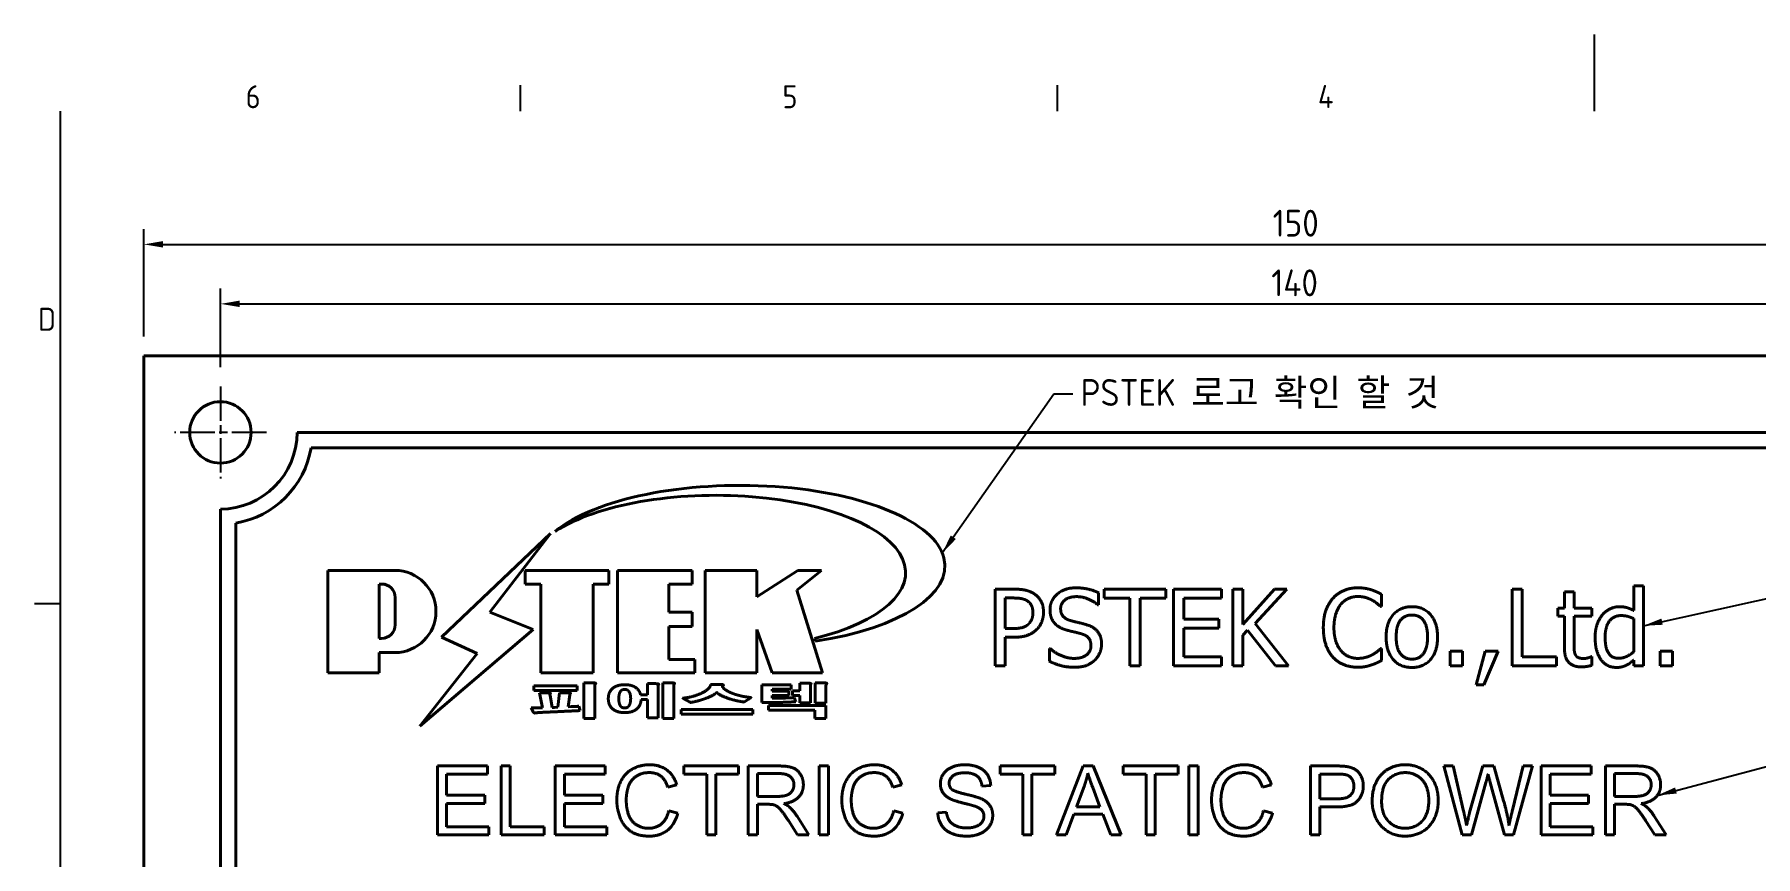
# Model space of a CAD drawing. Header units: millimetres. Extents: x 0 to 210, y 0 to 149.
# Drawn here: x 3.3 to 115.5, y 94.9 to 148.5 of the extents above; entities that cross this region are included whole.
import ezdxf

# ---------------------------------------------------------------- set-up
doc = ezdxf.new("R2010")
doc.units = ezdxf.units.MM
doc.header["$LTSCALE"] = 0.5
doc.linetypes.add('CHAIN', pattern=[0.3543, 0.2362, -0.0295, 0.0591, -0.0295])
doc.layers.get('0').update_dxf_attribs({"color": 3, "lineweight": 25})
for name, color, linetype, lineweight in [('가시적인 것(ISO)', 3, 'Continuous', 40), ('경계(ISO)', 7, 'Continuous', 25), ('기호(ISO)', 5, 'Continuous', 25), ('중심 표식(ISO)', 1, 'Continuous', 25), ('치수(ISO)', 2, 'Continuous', 25)]:
    doc.layers.add(name, color=color, linetype=linetype, lineweight=lineweight)
doc.styles.add('문자 텍스트_PSTEK_POSCO', font='isocp.shx')
doc.styles.add('치수 텍스트_PSTEK_POSCO', font='isocp.shx')
doc.dimstyles.new('치수_PSTEK_POSCO', dxfattribs={"dimscale": 0.5, "dimtxt": 3.5, "dimasz": 2.5, "dimexe": 2, "dimexo": 2.5, "dimgap": 1, "dimtad": 1, "dimrnd": 1e-08, "dimdsep": 46, "dimtxsty": '치수 텍스트_PSTEK_POSCO', "dimcen": 0.09, "dimdle": 10, "dimclrd": 7, "dimclre": 7, "dimclrt": 2, "dimadec": 1, "dimazin": 2, "dimtfac": 1, "dimtmove": 0, "dimatfit": 3, "dimfxl": 0, "dimtolj": 1, "dimlwd": -1, "dimlwe": -1, "dimarcsym": 0})
doc.dimstyles.new('치수_PSTEK_POSCO$7', dxfattribs={"dimscale": 0.5, "dimtxt": 3.5, "dimasz": 2.5, "dimexe": 2, "dimexo": 2.5, "dimgap": 1, "dimtad": 1, "dimrnd": 1e-08, "dimdsep": 46, "dimtxsty": '치수 텍스트_PSTEK_POSCO', "dimcen": 0.09, "dimdle": 10, "dimclrd": 7, "dimclre": 7, "dimclrt": 2, "dimadec": 1, "dimazin": 2, "dimtfac": 1, "dimtmove": 0, "dimatfit": 3, "dimfxl": 0, "dimtolj": 1, "dimlwd": -1, "dimlwe": -1, "dimarcsym": 0})

# ---------------------------------------------------------------- blocks, each defined once
blk = doc.blocks.new('경계 Default Border')
at = {"layer": '경계(ISO)'}
for p, q in [((70, 287), (70, 290.4)), ((140, 287), (140, 290.4)), ((10, 222.75), (6.6, 222.75))]:
    blk.add_line(p, q, dxfattribs=at)
at = {"layer": '경계(ISO)', "flags": 128}
for points in [[(210, 297), (210, 287)], [(10, 10), (10, 287)]]:
    blk.add_lwpolyline(points, dxfattribs=at)
at = {"layer": '경계(ISO)', "color": 2, "char_height": 3, "attachment_point": 7, "style": '문자 텍스트_PSTEK_POSCO'}
for s, insert in [('6', (34.14, 287.37)), ('5', (104.14, 287.37)), ('4', (173.97, 287.4)), ('D', (7.08, 258.35))]:
    blk.add_mtext(s, dxfattribs=dict(at, insert=insert))
blk = doc.blocks.new('*D22')
at = {"layer": 'Defpoints', "color": 0}
for p in [(155.43, 130.93), (15.43, 125.55), (155.43, 125.55)]:
    blk.add_point(p, dxfattribs=at)
at = {"layer": '치수(ISO)', "color": 7}
for p, q in [((15.43, 126.8), (15.43, 131.93)), ((155.43, 126.8), (155.43, 131.93)), ((16.68, 130.93), (154.18, 130.93))]:
    blk.add_line(p, q, dxfattribs=at)
for points in [[(16.68, 131.14), (16.68, 130.72), (15.43, 130.93)], [(154.18, 131.14), (154.18, 130.72), (155.43, 130.93)]]:
    blk.add_solid(points, dxfattribs=at)
at = {"layer": '치수(ISO)', "color": 2, "insert": (83.94, 132.3), "char_height": 1.75, "attachment_point": 4, "style": '치수 텍스트_PSTEK_POSCO'}
blk.add_mtext('\\A1;140', dxfattribs=at)
blk = doc.blocks.new('*D23')
at = {"layer": 'Defpoints', "color": 0}
for p in [(160.43, 134.81), (10.43, 127.55), (160.43, 127.55)]:
    blk.add_point(p, dxfattribs=at)
at = {"layer": '치수(ISO)', "color": 7}
for p, q in [((10.43, 128.8), (10.43, 135.81)), ((160.43, 128.8), (160.43, 135.81)), ((11.68, 134.81), (159.18, 134.81))]:
    blk.add_line(p, q, dxfattribs=at)
for points in [[(11.68, 135.02), (11.68, 134.6), (10.43, 134.81)], [(159.18, 135.02), (159.18, 134.6), (160.43, 134.81)]]:
    blk.add_solid(points, dxfattribs=at)
at = {"layer": '치수(ISO)', "color": 2, "insert": (84.03, 136.19), "char_height": 1.75, "attachment_point": 4, "style": '치수 텍스트_PSTEK_POSCO'}
blk.add_mtext('\\A1;150', dxfattribs=at)

msp = doc.modelspace()

# ---------------------------------------------------------------- linework, layer by layer
at = {"layer": '가시적인 것(ISO)'}
for p, q in [((10.4263, 127.5473), (160.4263, 127.5473)), ((10.4263, 32.5473), (10.4263, 127.5473)), ((150.4263, 122.5473), (20.4263, 122.5473)), ((21.3424, 121.5473), (149.5102, 121.5473)), ((15.4263, 117.5473), (15.4263, 42.5473)), ((16.4263, 43.4634), (16.4263, 116.6312)), ((36.9567, 115.9475), (29.8426, 109.1964)), ((32.9822, 110.8152), (36.9567, 115.9475)), ((22.4263, 113.5473), (22.4263, 106.8621)), ((26.8032, 113.5473), (22.4263, 113.5473)), ((35.2921, 113.5473), (35.2921, 112.6613)), ((40.753, 113.5473), (35.2921, 113.5473)), ((40.753, 112.6613), (40.753, 113.5473)), ((41.3168, 113.5473), (41.3168, 106.8621)), ((46.1737, 113.5473), (41.3168, 113.5473)), ((46.1737, 112.6613), (46.1737, 113.5473)), ((47.0326, 113.5473), (47.0326, 106.8621)), ((50.3944, 113.5473), (47.0326, 113.5473)), ((50.3944, 111.8321), (50.3944, 113.5473)), ((53.0817, 113.5473), (50.3944, 111.8321)), ((53.0059, 112.252), (54.6196, 113.5473)), ((54.6196, 113.5473), (53.0817, 113.5473)), ((25.7689, 109.1174), (25.7689, 112.6613)), ((25.7689, 112.6613), (25.938, 112.6613)), ((35.2921, 112.6613), (36.3231, 112.6613)), ((36.3231, 112.6613), (36.3231, 106.8621)), ((39.7221, 112.6613), (40.753, 112.6613)), ((39.7221, 106.8621), (39.7221, 112.6613)), ((44.6587, 112.6613), (46.1737, 112.6613)), ((44.6587, 110.823), (44.6587, 112.6613)), ((54.6843, 106.8621), (53.0059, 112.252)), ((65.9328, 107.3245), (65.9328, 112.3245)), ((65.9328, 112.3245), (67.1889, 112.3245)), ((73.0438, 111.7329), (73.0438, 112.3245)), ((73.0438, 112.3245), (77.0633, 112.3245)), ((77.0633, 112.3245), (77.0633, 111.7329)), ((77.5697, 107.3245), (77.5697, 112.3245)), ((77.5697, 112.3245), (80.6978, 112.3245)), ((80.6978, 112.3245), (80.6978, 111.7329)), ((81.4271, 107.3245), (81.4271, 112.3245)), ((81.4271, 112.3245), (82.0916, 112.3245)), ((82.0916, 110.027), (84.1419, 112.3245)), ((82.0916, 112.3245), (82.0916, 110.027)), ((84.9522, 112.3245), (82.8817, 110.0919)), ((84.1419, 112.3245), (84.9522, 112.3245)), ((99.6443, 107.3245), (99.6443, 112.3245)), ((99.6443, 112.3245), (100.3088, 112.3245)), ((100.3088, 112.3245), (100.3088, 107.916)), ((107.5697, 110.9266), (107.5697, 112.5473)), ((107.5697, 112.5473), (108.2018, 112.5473)), ((108.2018, 112.5473), (108.2018, 107.3245)), ((26.824, 111.7753), (26.824, 110.0034)), ((67.1483, 111.7491), (66.5973, 111.7491)), ((66.5973, 111.7491), (66.5973, 109.7556)), ((72.6832, 111.2953), (72.6346, 111.2953)), ((72.6832, 112.0894), (72.6832, 111.2953)), ((74.7213, 111.7329), (73.0438, 111.7329)), ((74.7213, 107.3245), (74.7213, 111.7329)), ((75.3858, 111.7329), (75.3858, 107.3245)), ((77.0633, 111.7329), (75.3858, 111.7329)), ((80.6978, 111.7329), (78.2342, 111.7329)), ((78.2342, 111.7329), (78.2342, 110.3634)), ((91.1273, 111.1899), (91.0746, 111.1899)), ((91.1273, 111.9922), (91.1273, 111.1899)), ((103.056, 111.0765), (103.056, 112.1543)), ((103.056, 112.1543), (103.688, 112.1543)), ((103.688, 112.1543), (103.688, 111.0765)), ((35.8249, 109.686), (32.9822, 110.8152)), ((46.1737, 110.823), (44.6587, 110.823)), ((46.1737, 109.8821), (46.1737, 110.823)), ((78.2342, 110.3634), (80.5316, 110.3634)), ((80.5316, 110.3634), (80.5316, 109.7718)), ((82.8817, 110.0919), (85.0738, 107.3245)), ((102.6305, 110.5538), (102.6305, 111.0765)), ((102.6305, 111.0765), (103.056, 111.0765)), ((103.056, 110.5538), (102.6305, 110.5538)), ((103.056, 108.4752), (103.056, 110.5538)), ((103.688, 111.0765), (104.8509, 111.0765)), ((104.8509, 110.5538), (103.688, 110.5538)), ((103.688, 110.5538), (103.688, 108.7669)), ((104.8509, 111.0765), (104.8509, 110.5538)), ((107.5697, 108.2361), (107.5697, 110.4039)), ((25.938, 109.1174), (25.7689, 109.1174)), ((28.4208, 103.4012), (35.8249, 109.686)), ((29.8426, 109.1964), (32.16, 108.1221)), ((44.6587, 109.8821), (46.1737, 109.8821)), ((44.6587, 107.7481), (44.6587, 109.8821)), ((50.3944, 109.703), (51.3994, 106.8621)), ((50.3944, 106.8621), (50.3944, 109.703)), ((54.1539, 109.1037), (54.2094, 108.9255)), ((66.5973, 109.7556), (67.0511, 109.7556)), ((67.1605, 109.1883), (66.5973, 109.1883)), ((66.5973, 109.1883), (66.5973, 107.3245)), ((80.5316, 109.7718), (78.2342, 109.7718)), ((78.2342, 109.7718), (78.2342, 107.916)), ((82.3833, 109.6502), (82.0916, 109.322)), ((82.0916, 109.322), (82.0916, 107.3245)), ((84.2107, 107.3245), (82.3833, 109.6502)), ((25.7689, 106.8621), (25.7689, 108.1911)), ((25.7689, 108.1911), (26.8032, 108.1911)), ((32.16, 108.1221), (28.4208, 103.4012)), ((46.3509, 107.7481), (44.6587, 107.7481)), ((46.3509, 106.8621), (46.3509, 107.7481)), ((69.4782, 107.6243), (69.4782, 108.459)), ((69.4782, 108.459), (69.5268, 108.459)), ((78.2342, 107.916), (80.6978, 107.916)), ((80.6978, 107.916), (80.6978, 107.3245)), ((91.0786, 108.459), (91.1273, 108.459)), ((91.1273, 108.459), (91.1273, 107.6648)), ((95.6086, 107.3245), (95.6086, 108.2807)), ((95.6086, 108.2807), (96.4109, 108.2807)), ((96.4109, 108.2807), (96.4109, 107.3245)), ((97.3023, 106.0805), (97.8939, 108.2807)), ((98.7326, 108.2807), (97.7926, 106.0805)), ((97.8939, 108.2807), (98.7326, 108.2807)), ((100.3088, 107.916), (102.5414, 107.916)), ((102.5414, 107.916), (102.5414, 107.3245)), ((104.8145, 107.9241), (104.8509, 107.9241)), ((104.8509, 107.9241), (104.8509, 107.3569)), ((109.2958, 107.3245), (109.2958, 108.2807)), ((109.2958, 108.2807), (110.0981, 108.2807)), ((110.0981, 108.2807), (110.0981, 107.3245)), ((22.4263, 106.8621), (25.7689, 106.8621)), ((36.3231, 106.8621), (39.7221, 106.8621)), ((41.3168, 106.8621), (46.3509, 106.8621)), ((47.0326, 106.8621), (50.3944, 106.8621)), ((51.3994, 106.8621), (54.6843, 106.8621)), ((66.5973, 107.3245), (65.9328, 107.3245)), ((75.3858, 107.3245), (74.7213, 107.3245)), ((80.6978, 107.3245), (77.5697, 107.3245)), ((82.0916, 107.3245), (81.4271, 107.3245)), ((85.0738, 107.3245), (84.2107, 107.3245)), ((96.4109, 107.3245), (95.6086, 107.3245)), ((102.5414, 107.3245), (99.6443, 107.3245)), ((107.5697, 107.3245), (107.5697, 107.7053)), ((108.2018, 107.3245), (107.5697, 107.3245)), ((110.0981, 107.3245), (109.2958, 107.3245)), ((35.8594, 105.7191), (35.8594, 106.0148)), ((35.8594, 106.0148), (38.6755, 106.0148)), ((38.6755, 105.7191), (35.8594, 105.7191)), ((36.4217, 104.5922), (36.2229, 105.5664)), ((36.2229, 105.5664), (36.6786, 105.5664)), ((37.4347, 104.6237), (37.5365, 105.5664)), ((37.5365, 105.5664), (37.9582, 105.5664)), ((38.6755, 106.0148), (38.6755, 105.7191)), ((39.1214, 103.887), (39.1214, 106.2135)), ((39.1214, 106.2135), (39.5528, 106.2135)), ((39.8388, 106.0511), (39.8388, 103.887)), ((43.2704, 105.4259), (43.2704, 106.165)), ((43.2704, 106.165), (43.6678, 106.165)), ((43.9587, 106.0196), (43.9587, 103.9257)), ((44.2786, 103.887), (44.2786, 106.2135)), ((44.2786, 106.2135), (44.7196, 106.2135)), ((44.9814, 106.0439), (44.9814, 103.887)), ((47.3854, 106.119), (47.8992, 106.119)), ((50.7298, 104.9339), (50.7298, 106.0947)), ((50.7298, 106.0947), (52.6492, 106.0947)), ((52.6492, 105.8136), (51.4084, 105.8136)), ((51.4084, 105.8136), (51.4084, 105.6634)), ((51.4084, 105.6634), (52.4941, 105.6634)), ((52.4941, 105.6634), (52.4941, 105.3822)), ((52.6492, 106.0947), (52.6492, 105.8136)), ((52.7171, 105.4016), (52.7171, 105.7046)), ((52.7171, 105.7046), (53.1969, 105.7046)), ((53.1969, 105.7046), (53.1969, 106.1965)), ((53.1969, 106.1965), (53.5992, 106.1965)), ((53.89, 106.0317), (53.89, 104.9024)), ((54.2051, 104.8806), (54.2051, 106.2135)), ((54.2051, 106.2135), (54.6462, 106.2135)), ((54.9079, 106.0439), (54.9079, 104.8806)), ((97.7926, 106.0805), (97.3023, 106.0805)), ((35.8207, 104.328), (35.6898, 104.5777)), ((36.9161, 105.4138), (37.0518, 104.6067)), ((37.0518, 104.6067), (37.2069, 104.6164)), ((37.2069, 104.6164), (37.4347, 104.6237)), ((38.2005, 105.438), (38.1084, 104.6552)), ((38.1084, 104.6552), (38.3023, 104.6649)), ((38.787, 104.6891), (38.8839, 104.408)), ((42.8245, 105.4259), (43.2704, 105.4259)), ((43.2704, 105.1278), (42.8584, 105.1278)), ((43.2704, 103.9257), (43.2704, 105.1278)), ((45.4758, 104.1681), (45.4758, 104.471)), ((45.4758, 104.471), (50.1288, 104.471)), ((50.1288, 104.471), (50.1288, 104.1681)), ((51.3454, 104.9339), (50.7298, 104.9339)), ((51.1709, 104.4444), (51.1709, 104.7473)), ((51.1709, 104.7473), (54.9079, 104.7473)), ((54.1905, 104.4444), (51.1709, 104.4444)), ((52.4941, 105.3822), (51.4084, 105.3822)), ((51.4084, 105.3822), (51.4084, 105.2175)), ((51.4084, 105.2175), (51.6798, 105.2175)), ((53.1969, 105.4016), (52.7171, 105.4016)), ((52.8431, 105.2562), (52.9497, 104.9872)), ((53.1969, 104.9024), (53.1969, 105.4016)), ((53.89, 104.9024), (53.1969, 104.9024)), ((54.1905, 103.887), (54.1905, 104.4444)), ((54.9079, 104.8806), (54.2051, 104.8806)), ((54.9079, 104.7473), (54.9079, 103.887)), ((39.8388, 103.887), (39.1214, 103.887)), ((43.9587, 103.9257), (43.2704, 103.9257)), ((44.9814, 103.887), (44.2786, 103.887)), ((50.1288, 104.1681), (45.4758, 104.1681)), ((54.9079, 103.887), (54.1905, 103.887)), ((29.5728, 96.2956), (29.5728, 100.7956)), ((29.5728, 100.7956), (32.8312, 100.7956)), ((32.8312, 100.264), (30.1696, 100.264)), ((30.1696, 100.264), (30.1696, 98.8886)), ((32.8312, 100.7956), (32.8312, 100.264)), ((33.7298, 96.2956), (33.7298, 100.7956)), ((33.7298, 100.7956), (34.3266, 100.7956)), ((34.3266, 100.7956), (34.3266, 96.8272)), ((37.2626, 96.2956), (37.2626, 100.7956)), ((37.2626, 100.7956), (40.521, 100.7956)), ((40.521, 100.264), (37.8594, 100.264)), ((37.8594, 100.264), (37.8594, 98.8886)), ((40.521, 100.7956), (40.521, 100.264)), ((45.6487, 100.264), (45.6487, 100.7956)), ((45.6487, 100.7956), (49.2157, 100.7956)), ((47.1304, 100.264), (45.6487, 100.264)), ((47.1304, 96.2956), (47.1304, 100.264)), ((49.2157, 100.264), (47.7272, 100.264)), ((47.7272, 100.264), (47.7272, 96.2956)), ((49.2157, 100.7956), (49.2157, 100.264)), ((49.8366, 96.2956), (49.8366, 100.7956)), ((49.8366, 100.7956), (51.8327, 100.7956)), ((51.8567, 100.2983), (50.4333, 100.2983)), ((50.4333, 100.2983), (50.4333, 98.8097)), ((54.4703, 96.2956), (54.4703, 100.7956)), ((54.4703, 100.7956), (55.0671, 100.7956)), ((55.0671, 100.7956), (55.0671, 96.2956)), ((66.2588, 100.264), (66.2588, 100.7956)), ((66.2588, 100.7956), (69.8259, 100.7956)), ((67.7405, 100.264), (66.2588, 100.264)), ((67.7405, 96.2956), (67.7405, 100.264)), ((69.8259, 100.264), (68.3373, 100.264)), ((68.3373, 100.264), (68.3373, 96.2956)), ((69.8259, 100.7956), (69.8259, 100.264)), ((69.9459, 96.2956), (71.6746, 100.7956)), ((71.6746, 100.7956), (72.3194, 100.7956)), ((72.3194, 100.7956), (74.1578, 96.2956)), ((74.295, 100.264), (74.295, 100.7956)), ((74.295, 100.7956), (77.8621, 100.7956)), ((75.7767, 100.264), (74.295, 100.264)), ((75.7767, 96.2956), (75.7767, 100.264)), ((76.3735, 100.264), (76.3735, 96.2956)), ((77.8621, 100.264), (76.3735, 100.264)), ((77.8621, 100.7956), (77.8621, 100.264)), ((78.5755, 96.2956), (78.5755, 100.7956)), ((78.5755, 100.7956), (79.1723, 100.7956)), ((79.1723, 100.7956), (79.1723, 96.2956)), ((86.5054, 96.2956), (86.5054, 100.7956)), ((86.5054, 100.7956), (88.2032, 100.7956)), ((87.1022, 100.264), (87.1022, 98.6553)), ((88.2546, 100.264), (87.1022, 100.264)), ((96.3766, 96.2956), (95.183, 100.7956)), ((95.183, 100.7956), (95.7935, 100.7956)), ((95.7935, 100.7956), (96.4795, 97.8459)), ((96.8739, 97.7567), (97.7279, 100.7956)), ((97.7279, 100.7956), (98.4482, 100.7956)), ((98.4482, 100.7956), (99.093, 98.5182)), ((99.6658, 97.9042), (100.3689, 100.7956)), ((100.9692, 100.7956), (99.7413, 96.2956)), ((100.3689, 100.7956), (100.9692, 100.7956)), ((101.5385, 96.2956), (101.5385, 100.7956)), ((101.5385, 100.7956), (104.7969, 100.7956)), ((104.7969, 100.264), (102.1353, 100.264)), ((102.1353, 100.264), (102.1353, 98.8886)), ((104.7969, 100.7956), (104.7969, 100.264)), ((105.7298, 96.2956), (105.7298, 100.7956)), ((105.7298, 100.7956), (107.726, 100.7956)), ((106.3266, 100.2983), (106.3266, 98.8097)), ((107.75, 100.2983), (106.3266, 100.2983)), ((30.1696, 98.8886), (32.6632, 98.8886)), ((32.6632, 98.8886), (32.6632, 98.357)), ((37.8594, 98.8886), (40.3529, 98.8886)), ((40.3529, 98.8886), (40.3529, 98.357)), ((45.1753, 99.5643), (44.5888, 99.4236)), ((50.4333, 98.8097), (51.7127, 98.8097)), ((59.8449, 99.5643), (59.2584, 99.4236)), ((65.6483, 99.53), (65.0789, 99.4854)), ((71.7398, 99.4614), (71.2424, 98.1409)), ((72.7721, 98.1409), (72.2988, 99.3893)), ((83.9501, 99.5643), (83.3636, 99.4236)), ((97.9406, 99.7255), (96.9905, 96.2956)), ((99.1582, 96.2956), (98.2184, 99.7255)), ((102.1353, 98.8886), (104.6289, 98.8886)), ((104.6289, 98.8886), (104.6289, 98.357)), ((106.3266, 98.8097), (107.606, 98.8097)), ((32.6632, 98.357), (30.1696, 98.357)), ((30.1696, 98.357), (30.1696, 96.8272)), ((40.3529, 98.357), (37.8594, 98.357)), ((37.8594, 98.357), (37.8594, 96.8272)), ((44.654, 97.8768), (45.2508, 97.7259)), ((51.1228, 98.2952), (50.4333, 98.2952)), ((50.4333, 98.2952), (50.4333, 96.2956)), ((59.3236, 97.8768), (59.9204, 97.7259)), ((62.1978, 97.743), (62.7603, 97.791)), ((71.0709, 97.6573), (70.577, 96.2956)), ((72.9574, 97.6573), (71.0709, 97.6573)), ((71.2424, 98.1409), (72.7721, 98.1409)), ((73.4787, 96.2956), (72.9574, 97.6573)), ((83.4288, 97.8768), (84.0256, 97.7259)), ((87.1022, 98.6553), (88.2649, 98.6553)), ((88.258, 98.1237), (87.1022, 98.1237)), ((87.1022, 98.1237), (87.1022, 96.2956)), ((102.1353, 98.357), (102.1353, 96.8272)), ((104.6289, 98.357), (102.1353, 98.357)), ((107.016, 98.2952), (106.3266, 98.2952)), ((106.3266, 98.2952), (106.3266, 96.2956)), ((30.1696, 96.8272), (32.9341, 96.8272)), ((32.9341, 96.8272), (32.9341, 96.2956)), ((34.3266, 96.8272), (36.5423, 96.8272)), ((36.5423, 96.8272), (36.5423, 96.2956)), ((37.8594, 96.8272), (40.6239, 96.8272)), ((40.6239, 96.8272), (40.6239, 96.2956)), ((53.0538, 96.2956), (52.457, 97.232)), ((53.0195, 97.5201), (53.7981, 96.2956)), ((102.1353, 96.8272), (104.8998, 96.8272)), ((104.8998, 96.8272), (104.8998, 96.2956)), ((108.9471, 96.2956), (108.3503, 97.232)), ((108.9128, 97.5201), (109.6914, 96.2956)), ((32.9341, 96.2956), (29.5728, 96.2956)), ((36.5423, 96.2956), (33.7298, 96.2956)), ((40.6239, 96.2956), (37.2626, 96.2956)), ((47.7272, 96.2956), (47.1304, 96.2956)), ((50.4333, 96.2956), (49.8366, 96.2956)), ((53.7981, 96.2956), (53.0538, 96.2956)), ((55.0671, 96.2956), (54.4703, 96.2956)), ((68.3373, 96.2956), (67.7405, 96.2956)), ((70.577, 96.2956), (69.9459, 96.2956)), ((74.1578, 96.2956), (73.4787, 96.2956)), ((76.3735, 96.2956), (75.7767, 96.2956)), ((79.1723, 96.2956), (78.5755, 96.2956)), ((87.1022, 96.2956), (86.5054, 96.2956)), ((96.9905, 96.2956), (96.3766, 96.2956)), ((99.7413, 96.2956), (99.1582, 96.2956)), ((104.8998, 96.2956), (101.5385, 96.2956)), ((106.3266, 96.2956), (105.7298, 96.2956)), ((109.6914, 96.2956), (108.9471, 96.2956))]:
    msp.add_line(p, q, dxfattribs=at)
msp.add_circle((15.4263, 122.5473), 2.0025, dxfattribs=at)
for centre, radius, start, end in [((15.4263, 122.5473), 5, 270, 0), ((15.4263, 122.5473), 6, 279.594068, 350.405932), ((26.8032, 110.8692), 2.6781, 270, 90), ((25.938, 111.7753), 0.886, 0, 90), ((25.938, 110.0034), 0.886, 270, 0)]:
    msp.add_arc(centre, radius, start, end, dxfattribs=at)
for centre, major_axis, ratio, start_param, end_param in [((49.3103, 113.8259), (-13.36, 0), 0.39426006, 1.9462528, 5.83760717), ((47.7218, 113.4075), (12.3772, 0), 0.4069905, 5.25884891, 8.86179915)]:
    msp.add_ellipse(centre, major_axis=major_axis, ratio=ratio, start_param=start_param, end_param=end_param, dxfattribs=at)
for points in [[(67.1889, 112.3245), (67.6346, 112.3245), (68.2586, 112.1786), (68.4976, 112.0125)], [(69.5146, 110.9833), (69.5146, 111.5911), (70.4628, 112.4136), (71.1962, 112.4136)], [(71.1962, 112.4136), (71.6175, 112.4136), (72.3631, 112.2475), (72.6832, 112.0894)], [(87.9587, 111.7248), (88.2586, 112.0611), (89.077, 112.4136), (89.5835, 112.4136)], [(89.5835, 112.4136), (89.8347, 112.4136), (90.2764, 112.3407), (90.4628, 112.2839)], [(90.4628, 112.2839), (90.6248, 112.2313), (90.9611, 112.0813), (91.1273, 111.9922)], [(68.0398, 111.5587), (67.8817, 111.664), (67.4603, 111.7491), (67.1483, 111.7491)], [(68.4004, 110.7969), (68.4004, 111.0562), (68.2221, 111.4371), (68.0398, 111.5587)], [(68.4976, 112.0125), (68.7772, 111.822), (69.0932, 111.2345), (69.0932, 110.8172)], [(71.2407, 111.8382), (70.7788, 111.8382), (70.2075, 111.4047), (70.2075, 111.0522)], [(72.6346, 111.2953), (72.3955, 111.5141), (71.65, 111.8382), (71.2407, 111.8382)], [(87.3347, 109.8204), (87.3347, 110.4484), (87.6548, 111.3804), (87.9587, 111.7248)], [(88.4733, 111.3318), (88.2626, 111.0765), (88.0276, 110.3026), (88.0276, 109.8204)], [(89.5795, 111.8463), (89.2594, 111.8463), (88.688, 111.583), (88.4733, 111.3318)], [(90.5114, 111.6073), (90.321, 111.7126), (89.8712, 111.8463), (89.5795, 111.8463)], [(91.0746, 111.1899), (90.9855, 111.271), (90.7099, 111.4979), (90.5114, 111.6073)], [(91.4312, 109.2005), (91.4312, 110.1405), (92.355, 111.1818), (93.1086, 111.1818)], [(93.1086, 111.1818), (93.8704, 111.1818), (94.7821, 110.1446), (94.7821, 109.2005)], [(105.5357, 110.6591), (105.7423, 110.9023), (106.3218, 111.1818), (106.6419, 111.1818)], [(106.6419, 111.1818), (106.9214, 111.1818), (107.3388, 111.0562), (107.5697, 110.9266)], [(67.0511, 109.7556), (67.4563, 109.7556), (67.9547, 109.8852), (68.1167, 110.0554)], [(68.1167, 110.0554), (68.2667, 110.2053), (68.4004, 110.5578), (68.4004, 110.7969)], [(69.0932, 110.8172), (69.0932, 110.493), (68.8623, 109.9095), (68.6556, 109.707)], [(69.8388, 110.0797), (69.6848, 110.2459), (69.5146, 110.6916), (69.5146, 110.9833)], [(70.6654, 109.6381), (70.406, 109.707), (69.9968, 109.9136), (69.8388, 110.0797)], [(70.2075, 111.0522), (70.2075, 110.7361), (70.5438, 110.3593), (70.8598, 110.2742)], [(70.8598, 110.2742), (71.0705, 110.2175), (71.6824, 110.0716), (71.885, 110.0108)], [(71.885, 110.0108), (72.3996, 109.8528), (72.8777, 109.2167), (72.8777, 108.7507)], [(93.1086, 110.6389), (92.6184, 110.6389), (92.0835, 109.9298), (92.0835, 109.2005)], [(94.1297, 109.2005), (94.1297, 109.9298), (93.5989, 110.6389), (93.1086, 110.6389)], [(105.0576, 109.1721), (105.0576, 109.6664), (105.3128, 110.3877), (105.5357, 110.6591)], [(106.7472, 110.6024), (106.261, 110.6024), (105.7099, 109.8731), (105.7099, 109.1843)], [(107.5697, 110.4039), (107.3347, 110.5173), (106.962, 110.6024), (106.7472, 110.6024)], [(68.6556, 109.707), (68.3963, 109.4517), (67.6953, 109.1883), (67.1605, 109.1883)], [(71.5689, 109.4112), (71.338, 109.476), (70.953, 109.5651), (70.6654, 109.6381)], [(72.1848, 108.6454), (72.1848, 108.9452), (71.889, 109.318), (71.5689, 109.4112)], [(87.9628, 107.8917), (87.6629, 108.2159), (87.3347, 109.1883), (87.3347, 109.8204)], [(88.0276, 109.8204), (88.0276, 109.3058), (88.2748, 108.5643), (88.4895, 108.3091)], [(93.1086, 107.2191), (92.3266, 107.2191), (91.4312, 108.2847), (91.4312, 109.2005)], [(92.0835, 109.2005), (92.0835, 108.4914), (92.6184, 107.7621), (93.1086, 107.7621)], [(94.7821, 109.2005), (94.7821, 108.2523), (93.8704, 107.2191), (93.1086, 107.2191)], [(93.1086, 107.7621), (93.5949, 107.7621), (94.1297, 108.4792), (94.1297, 109.2005)], [(105.4425, 107.7215), (105.2602, 107.9687), (105.0576, 108.698), (105.0576, 109.1721)], [(105.7099, 109.1843), (105.7099, 108.5198), (106.1313, 107.8188), (106.5973, 107.8188)], [(69.5268, 108.459), (69.855, 108.151), (70.6856, 107.8107), (71.0705, 107.8107)], [(71.0705, 107.8107), (71.6216, 107.8107), (72.1848, 108.2685), (72.1848, 108.6454)], [(72.8777, 108.7507), (72.8777, 108.4549), (72.6386, 107.8877), (72.4239, 107.6891)], [(89.5714, 107.2353), (89.0851, 107.2353), (88.2626, 107.5635), (87.9628, 107.8917)], [(88.4895, 108.3091), (88.7002, 108.0619), (89.2634, 107.8107), (89.5795, 107.8107)], [(89.5795, 107.8107), (89.8671, 107.8107), (90.3574, 107.9525), (90.5479, 108.0578)], [(90.5479, 108.0578), (90.7302, 108.1632), (91.0017, 108.382), (91.0786, 108.459)], [(104.15, 107.2515), (103.6354, 107.2515), (103.056, 107.839), (103.056, 108.4752)], [(103.688, 108.7669), (103.688, 108.4833), (103.7083, 108.1713), (103.7772, 108.0376)], [(103.7772, 108.0376), (103.8339, 107.9201), (104.0892, 107.8026), (104.308, 107.8026)], [(104.308, 107.8026), (104.462, 107.8026), (104.7496, 107.8958), (104.8145, 107.9241)], [(106.5973, 107.8188), (106.8445, 107.8188), (107.3469, 108.0457), (107.5697, 108.2361)], [(71.1192, 107.2353), (70.5762, 107.2353), (69.8145, 107.4622), (69.4782, 107.6243)], [(72.4239, 107.6891), (72.1848, 107.4703), (71.577, 107.2353), (71.1192, 107.2353)], [(90.4628, 107.3812), (90.244, 107.3082), (89.8712, 107.2353), (89.5714, 107.2353)], [(91.1273, 107.6648), (90.9611, 107.5878), (90.6694, 107.446), (90.4628, 107.3812)], [(104.8509, 107.3569), (104.6727, 107.3082), (104.308, 107.2515), (104.15, 107.2515)], [(106.4514, 107.2191), (106.1435, 107.2191), (105.6248, 107.4744), (105.4425, 107.7215)], [(107.0633, 107.3528), (106.9295, 107.288), (106.6419, 107.2191), (106.4514, 107.2191)], [(107.5697, 107.7053), (107.4239, 107.5838), (107.2091, 107.4217), (107.0633, 107.3528)], [(36.6786, 105.5664), (36.8773, 105.5664), (36.9209, 105.5543)], [(36.9306, 105.5083), (36.9161, 105.4816), (36.9112, 105.4671)], [(36.9209, 105.5543), (36.95, 105.5446), (36.9306, 105.5083)], [(37.9582, 105.5664), (38.1908, 105.5664), (38.2393, 105.5495)], [(38.2344, 105.501), (38.2199, 105.4816), (38.2102, 105.4719)], [(38.2393, 105.5495), (38.2732, 105.5398), (38.2344, 105.501)], [(39.5528, 106.2135), (39.8194, 106.2135), (39.8727, 106.2014)], [(39.8533, 106.1093), (39.8388, 106.0802), (39.8388, 106.0511)], [(39.8775, 106.1505), (39.8582, 106.1238), (39.8533, 106.1093)], [(39.8727, 106.2014), (39.9115, 106.1917), (39.8775, 106.1505)], [(40.7161, 105.1908), (40.7161, 105.6004), (40.9826, 105.8427)], [(40.9826, 105.8427), (41.2686, 106.0947), (41.7921, 106.0947)], [(41.4964, 105.6391), (41.3995, 105.4865), (41.3995, 105.1908)], [(41.7872, 105.7894), (41.5982, 105.7894), (41.4964, 105.6391)], [(42.0684, 105.6391), (41.9714, 105.7894), (41.7872, 105.7894)], [(41.7921, 106.0947), (42.2283, 106.0947), (42.4997, 105.913)], [(42.175, 105.1908), (42.175, 105.4865), (42.0684, 105.6391)], [(42.4997, 105.913), (42.7566, 105.7361), (42.8245, 105.4259)], [(43.6678, 106.165), (43.9247, 106.165), (43.9829, 106.1481)], [(43.9684, 106.0608), (43.9587, 106.039), (43.9587, 106.0196)], [(43.9877, 106.0923), (43.9732, 106.0705), (43.9684, 106.0608)], [(43.9829, 106.1481), (44.0217, 106.1359), (43.9877, 106.0923)], [(44.7196, 106.2135), (44.9668, 106.2135), (45.0201, 106.199)], [(44.9911, 106.0972), (44.9814, 106.0705), (44.9814, 106.0439)], [(45.0201, 106.1408), (45.0008, 106.1141), (44.9911, 106.0972)], [(45.0201, 106.199), (45.0541, 106.1868), (45.0201, 106.1408)], [(45.5485, 105.215), (46.2852, 105.2902), (46.8377, 105.5664)], [(46.8377, 105.5664), (47.3854, 105.8403), (47.3854, 106.119)], [(47.7732, 105.6076), (47.6326, 105.4162), (47.1043, 105.2126)], [(48.4809, 105.2247), (47.9477, 105.4162), (47.7732, 105.6076)], [(47.8992, 106.119), (48.1416, 106.119), (48.1997, 106.0899)], [(48.1997, 106.0899), (48.2579, 106.0608), (48.1561, 105.9857)], [(48.1561, 105.9857), (48.1561, 105.9203), (48.287, 105.8161)], [(48.287, 105.8161), (48.4275, 105.7021), (48.665, 105.5931)], [(48.665, 105.5931), (48.9365, 105.4719), (49.2612, 105.3871)], [(53.5992, 106.1965), (53.8561, 106.1965), (53.9094, 106.1796)], [(53.8997, 106.0826), (53.89, 106.056), (53.89, 106.0317)], [(53.9191, 106.1214), (53.9046, 106.0947), (53.8997, 106.0826)], [(53.9094, 106.1796), (53.953, 106.1675), (53.9191, 106.1214)], [(54.6462, 106.2135), (54.8934, 106.2135), (54.9467, 106.199)], [(54.9176, 106.0972), (54.9079, 106.0705), (54.9079, 106.0439)], [(54.9467, 106.1408), (54.9273, 106.1141), (54.9176, 106.0972)], [(54.9467, 106.199), (54.9806, 106.1868), (54.9467, 106.1408)], [(35.6898, 104.5777), (35.84, 104.5777), (36.0485, 104.5825)], [(36.0485, 104.5825), (36.189, 104.5874), (36.4217, 104.5922)], [(36.9112, 105.4671), (36.9064, 105.4404), (36.9161, 105.4138)], [(38.8839, 104.408), (38.1666, 104.3717), (37.5171, 104.3426)], [(38.2102, 105.4719), (38.2005, 105.455), (38.2005, 105.438)], [(38.3023, 104.6649), (38.4816, 104.6722), (38.564, 104.677)], [(38.564, 104.677), (38.7046, 104.6843), (38.787, 104.6891)], [(40.9826, 104.5292), (40.7161, 104.7691), (40.7161, 105.1908)], [(41.7921, 104.2747), (41.2686, 104.2747), (40.9826, 104.5292)], [(41.3995, 105.1908), (41.3995, 104.8854), (41.4964, 104.7303)], [(41.4964, 104.7303), (41.5982, 104.5777), (41.7872, 104.5777)], [(41.7872, 104.5777), (41.9714, 104.5777), (42.0684, 104.7303)], [(42.5676, 104.5098), (42.2865, 104.2747), (41.7921, 104.2747)], [(42.0684, 104.7303), (42.175, 104.8879), (42.175, 105.1908)], [(42.8584, 105.1278), (42.8342, 104.7328), (42.5676, 104.5098)], [(45.8247, 105.0793), (45.689, 105.1544), (45.5485, 105.215)], [(46.0671, 104.9363), (45.9604, 105.0066), (45.8247, 105.0793)], [(47.1043, 105.2126), (46.5954, 105.0187), (46.0671, 104.9363)], [(49.586, 104.9654), (49.0189, 105.0357), (48.4809, 105.2247)], [(49.2612, 105.3871), (49.6393, 105.2926), (50.0513, 105.2587)], [(49.8138, 105.1229), (49.6974, 105.0478), (49.586, 104.9654)], [(50.0513, 105.2587), (49.9446, 105.2078), (49.8138, 105.1229)], [(52.1403, 104.946), (51.7768, 104.9339), (51.3454, 104.9339)], [(51.6798, 105.2175), (51.9755, 105.2175), (52.2421, 105.2271)], [(52.9497, 104.9872), (52.6104, 104.9581), (52.1403, 104.946)], [(52.2421, 105.2271), (52.5377, 105.2368), (52.8431, 105.2562)], [(35.8885, 104.2529), (35.8594, 104.2626), (35.8207, 104.328)], [(36.0048, 104.2578), (35.9176, 104.2432), (35.8885, 104.2529)], [(36.1357, 104.2771), (36.0824, 104.2699), (36.0048, 104.2578)], [(36.3393, 104.2893), (36.2326, 104.2868), (36.1357, 104.2771)], [(37.5171, 104.3426), (36.8385, 104.3111), (36.3393, 104.2893)], [(41.2721, 98.5799), (41.2721, 99.283), (41.8106, 100.3326), (42.8019, 100.8745), (43.3987, 100.8745)], [(43.385, 100.3634), (42.867, 100.3634), (42.1673, 99.8661), (41.8861, 99.0292), (41.8861, 98.5833)], [(44.5888, 99.4236), (44.4311, 99.9141), (43.8377, 100.3634), (43.385, 100.3634)], [(43.3987, 100.8745), (44.0744, 100.8745), (44.9936, 100.1851), (45.1753, 99.5643)], [(51.8327, 100.7956), (52.433, 100.7956), (53.0606, 100.5521), (53.4345, 99.9381), (53.4345, 99.5677)], [(52.8205, 99.5677), (52.8205, 99.8867), (52.3575, 100.2983), (51.8567, 100.2983)], [(55.9417, 98.5799), (55.9417, 99.283), (56.4802, 100.3326), (57.4715, 100.8745), (58.0683, 100.8745)], [(58.0545, 100.3634), (57.5366, 100.3634), (56.8369, 99.8661), (56.5557, 99.0292), (56.5557, 98.5833)], [(59.2584, 99.4236), (59.1007, 99.9141), (58.5073, 100.3634), (58.0545, 100.3634)], [(58.0683, 100.8745), (58.7439, 100.8745), (59.6632, 100.1851), (59.8449, 99.5643)], [(62.3659, 99.6329), (62.3659, 99.9759), (62.7535, 100.5658), (63.4978, 100.8745), (63.9539, 100.8745)], [(63.9779, 100.3497), (63.436, 100.3497), (62.9387, 99.9518), (62.9387, 99.674)], [(63.9539, 100.8745), (64.4547, 100.8745), (65.2196, 100.5521), (65.6346, 99.9244), (65.6483, 99.53)], [(65.0789, 99.4854), (65.0343, 99.9141), (64.4993, 100.3497), (63.9779, 100.3497)], [(71.9833, 100.3223), (71.8941, 99.8901), (71.7398, 99.4614)], [(72.2988, 99.3893), (72.0862, 99.9587), (71.9833, 100.3223)], [(80.0469, 98.5799), (80.0469, 99.283), (80.5854, 100.3326), (81.5766, 100.8745), (82.1734, 100.8745)], [(82.1597, 100.3634), (81.6418, 100.3634), (80.9421, 99.8661), (80.6609, 99.0292), (80.6609, 98.5833)], [(83.3636, 99.4236), (83.2058, 99.9141), (82.6125, 100.3634), (82.1597, 100.3634)], [(82.1734, 100.8745), (82.8491, 100.8745), (83.7683, 100.1851), (83.9501, 99.5643)], [(88.2032, 100.7956), (88.6525, 100.7956), (88.8891, 100.751)], [(88.8103, 100.2228), (88.6593, 100.264), (88.2546, 100.264)], [(89.3282, 99.4751), (89.3282, 99.7563), (89.0435, 100.1611), (88.8103, 100.2228)], [(88.8891, 100.751), (89.2218, 100.6961), (89.6677, 100.3874), (89.9421, 99.8284), (89.9421, 99.4922)], [(90.5218, 98.4873), (90.5218, 99.6089), (91.7257, 100.8745), (92.6757, 100.8745)], [(92.6792, 100.3634), (92.0481, 100.3634), (91.1357, 99.4957), (91.1357, 98.4804)], [(92.6757, 100.8745), (93.3, 100.8745), (94.3015, 100.2777), (94.8263, 99.2144), (94.8263, 98.5387)], [(94.2123, 98.5456), (94.2123, 99.0944), (93.8419, 99.9141), (93.125, 100.3634), (92.6792, 100.3634)], [(98.0744, 100.2537), (97.9989, 99.945), (97.9406, 99.7255)], [(98.2184, 99.7255), (98.0949, 100.1542), (98.0744, 100.2537)], [(107.726, 100.7956), (108.3263, 100.7956), (108.9539, 100.5521), (109.3278, 99.9381), (109.3278, 99.5677)], [(108.7138, 99.5677), (108.7138, 99.8867), (108.2508, 100.2983), (107.75, 100.2983)], [(51.7127, 98.8097), (52.1208, 98.8097), (52.5805, 98.9778), (52.8205, 99.3516), (52.8205, 99.5677)], [(53.4345, 99.5677), (53.4345, 99.0875), (52.8137, 98.4324), (52.1689, 98.3432)], [(63.0039, 98.6553), (62.6814, 98.8234), (62.3659, 99.3242), (62.3659, 99.6329)], [(62.9387, 99.674), (62.9387, 99.4305), (63.1136, 99.2727)], [(63.1136, 99.2727), (63.2885, 99.1184), (64.7462, 98.7891), (65.0172, 98.6656)], [(89.9421, 99.4922), (89.9421, 98.9195), (89.2115, 98.1237), (88.258, 98.1237)], [(88.2649, 98.6553), (88.8446, 98.6553), (89.3282, 99.0841), (89.3282, 99.4751)], [(107.606, 98.8097), (108.0141, 98.8097), (108.4737, 98.9778), (108.7138, 99.3516), (108.7138, 99.5677)], [(109.3278, 99.5677), (109.3278, 99.0875), (108.707, 98.4324), (108.0622, 98.3432)], [(43.3884, 96.2201), (42.6612, 96.2201), (41.7489, 96.8135), (41.2721, 97.9351), (41.2721, 98.5799)], [(41.8861, 98.5833), (41.8861, 98.0105), (42.2222, 97.1531), (42.9253, 96.7312), (43.3369, 96.7312)], [(43.3369, 96.7312), (43.8377, 96.7312), (44.5305, 97.3074), (44.654, 97.8768)], [(45.2508, 97.7259), (45.0622, 96.9919), (44.0915, 96.2201), (43.3884, 96.2201)], [(51.4555, 98.2746), (51.3526, 98.2952), (51.1228, 98.2952)], [(52.457, 97.232), (52.1963, 97.6367), (51.8602, 98.0654), (51.5926, 98.2403), (51.4555, 98.2746)], [(52.1689, 98.3432), (52.4021, 98.23), (52.5256, 98.1203)], [(52.5256, 98.1203), (52.7862, 97.8802), (53.0195, 97.5201)], [(58.058, 96.2201), (57.3308, 96.2201), (56.4185, 96.8135), (55.9417, 97.9351), (55.9417, 98.5799)], [(56.5557, 98.5833), (56.5557, 98.0105), (56.8918, 97.1531), (57.5949, 96.7312), (58.0065, 96.7312)], [(58.0065, 96.7312), (58.5073, 96.7312), (59.2001, 97.3074), (59.3236, 97.8768)], [(59.9204, 97.7259), (59.7317, 96.9919), (58.7611, 96.2201), (58.058, 96.2201)], [(64.1186, 96.2201), (63.5046, 96.2201), (62.6814, 96.5768), (62.2116, 97.2903), (62.1978, 97.743)], [(62.7603, 97.791), (62.8015, 97.4515), (63.093, 97.0193), (63.707, 96.7518), (64.0911, 96.7518)], [(64.6811, 98.1512), (64.4993, 98.2232), (63.2542, 98.5216), (63.0039, 98.6553)], [(65.2093, 97.5166), (65.2093, 97.7293), (64.9657, 98.0448), (64.6811, 98.1512)], [(65.0172, 98.6656), (65.4082, 98.4839), (65.7821, 97.9282), (65.7821, 97.5681)], [(82.1632, 96.2201), (81.436, 96.2201), (80.5237, 96.8135), (80.0469, 97.9351), (80.0469, 98.5799)], [(80.6609, 98.5833), (80.6609, 98.0105), (80.997, 97.1531), (81.7001, 96.7312), (82.1117, 96.7312)], [(82.1117, 96.7312), (82.6125, 96.7312), (83.3053, 97.3074), (83.4288, 97.8768)], [(84.0256, 97.7259), (83.8369, 96.9919), (82.8663, 96.2201), (82.1632, 96.2201)], [(92.6757, 96.2201), (92.0378, 96.2201), (91.0362, 96.8341), (90.5218, 97.8939), (90.5218, 98.4873)], [(91.1357, 98.4804), (91.1357, 97.6675), (92.0103, 96.7312), (92.6723, 96.7312)], [(92.6723, 96.7312), (93.3446, 96.7312), (94.2123, 97.6744), (94.2123, 98.5456)], [(94.8263, 98.5387), (94.8263, 97.8562), (94.274, 96.7758), (93.2588, 96.2201), (92.6757, 96.2201)], [(96.4795, 97.8459), (96.5892, 97.3829), (96.6715, 96.9233)], [(96.6715, 96.9233), (96.843, 97.647), (96.8739, 97.7567)], [(99.093, 98.5182), (99.3297, 97.671), (99.4429, 96.9233)], [(99.4429, 96.9233), (99.5286, 97.352), (99.6658, 97.9042)], [(107.3487, 98.2746), (107.2458, 98.2952), (107.016, 98.2952)], [(108.3503, 97.232), (108.0896, 97.6367), (107.7535, 98.0654), (107.4859, 98.2403), (107.3487, 98.2746)], [(108.0622, 98.3432), (108.2954, 98.23), (108.4189, 98.1203)], [(108.4189, 98.1203), (108.6795, 97.8802), (108.9128, 97.5201)], [(64.0911, 96.7518), (64.4307, 96.7518), (64.9555, 96.9541), (65.2093, 97.3074), (65.2093, 97.5166)], [(65.7821, 97.5681), (65.7821, 97.2079), (65.3705, 96.5734), (64.5987, 96.2201), (64.1186, 96.2201)]]:
    msp.add_open_spline(points, degree=2, dxfattribs=at)
at = {"layer": '중심 표식(ISO)', "linetype": 'CHAIN', "ltscale": 19.051651}
for p, q in [((15.4263, 125.5498), (15.4263, 119.5448)), ((18.4288, 122.5473), (12.4238, 122.5473))]:
    msp.add_line(p, q, dxfattribs=at)

# ---------------------------------------------------------------- block references
at = {"xscale": 0.5, "yscale": 0.5, "zscale": 0.5}
msp.add_blockref('경계 Default Border', (0, 0), dxfattribs=at)

# ---------------------------------------------------------------- texts
at = {"layer": '기호(ISO)', "color": 2, "insert": (71.5117, 125.0589), "char_height": 1.75, "width": 26.904945, "attachment_point": 4, "style": '치수 텍스트_PSTEK_POSCO'}
msp.add_mtext('{\\fISOCP|b0|i0;\\H1.7500;PSTEK 로고 확인 할 것}', dxfattribs=at)

# ---------------------------------------------------------------- dimensions: what is measured, and where the dimension line sits
at = {"layer": '치수(ISO)', "color": 7}
for base, p1, p2, picture, middle in [((160.4263, 134.8109), (10.4263, 127.5473), (160.4263, 127.5473), '*D23', (85.4263, 134.8109)), ((155.4263, 130.9283), (15.4263, 125.5498), (155.4263, 125.5498), '*D22', (85.4263, 130.9283))]:
    dim = msp.add_linear_dim(base=base, p1=p1, p2=p2, angle=180, dimstyle='치수_PSTEK_POSCO', override={"dimdec": 2, "dimtp": 0, "dimtm": 0, "dimtdec": 2, "dimtofl": 0, "dimatfit": 1}, dxfattribs=at)
    dim.commit()
    dim.dimension.update_dxf_attribs({"geometry": picture, "text_midpoint": middle, "dimtype": 160})

# ---------------------------------------------------------------- leaders
at = {"layer": '기호(ISO)', "color": 7, "annotation_type": 0, "has_hookline": 1, "hookline_direction": 0}
for points, text_width in [([(62.4914, 114.685), (69.7617, 125.0589), (71.0117, 125.0589)], 24.4145), ([(108.2018, 109.9359), (173.0461, 124.2425)], 14.993), ([(109.1146, 98.8766), (174.4757, 116.1891)], 12.0931)]:
    msp.add_leader(points, dimstyle='치수_PSTEK_POSCO$7', override={"dimtad": 0}, dxfattribs=dict(at, text_width=text_width))

doc.saveas('drawing.dxf')
